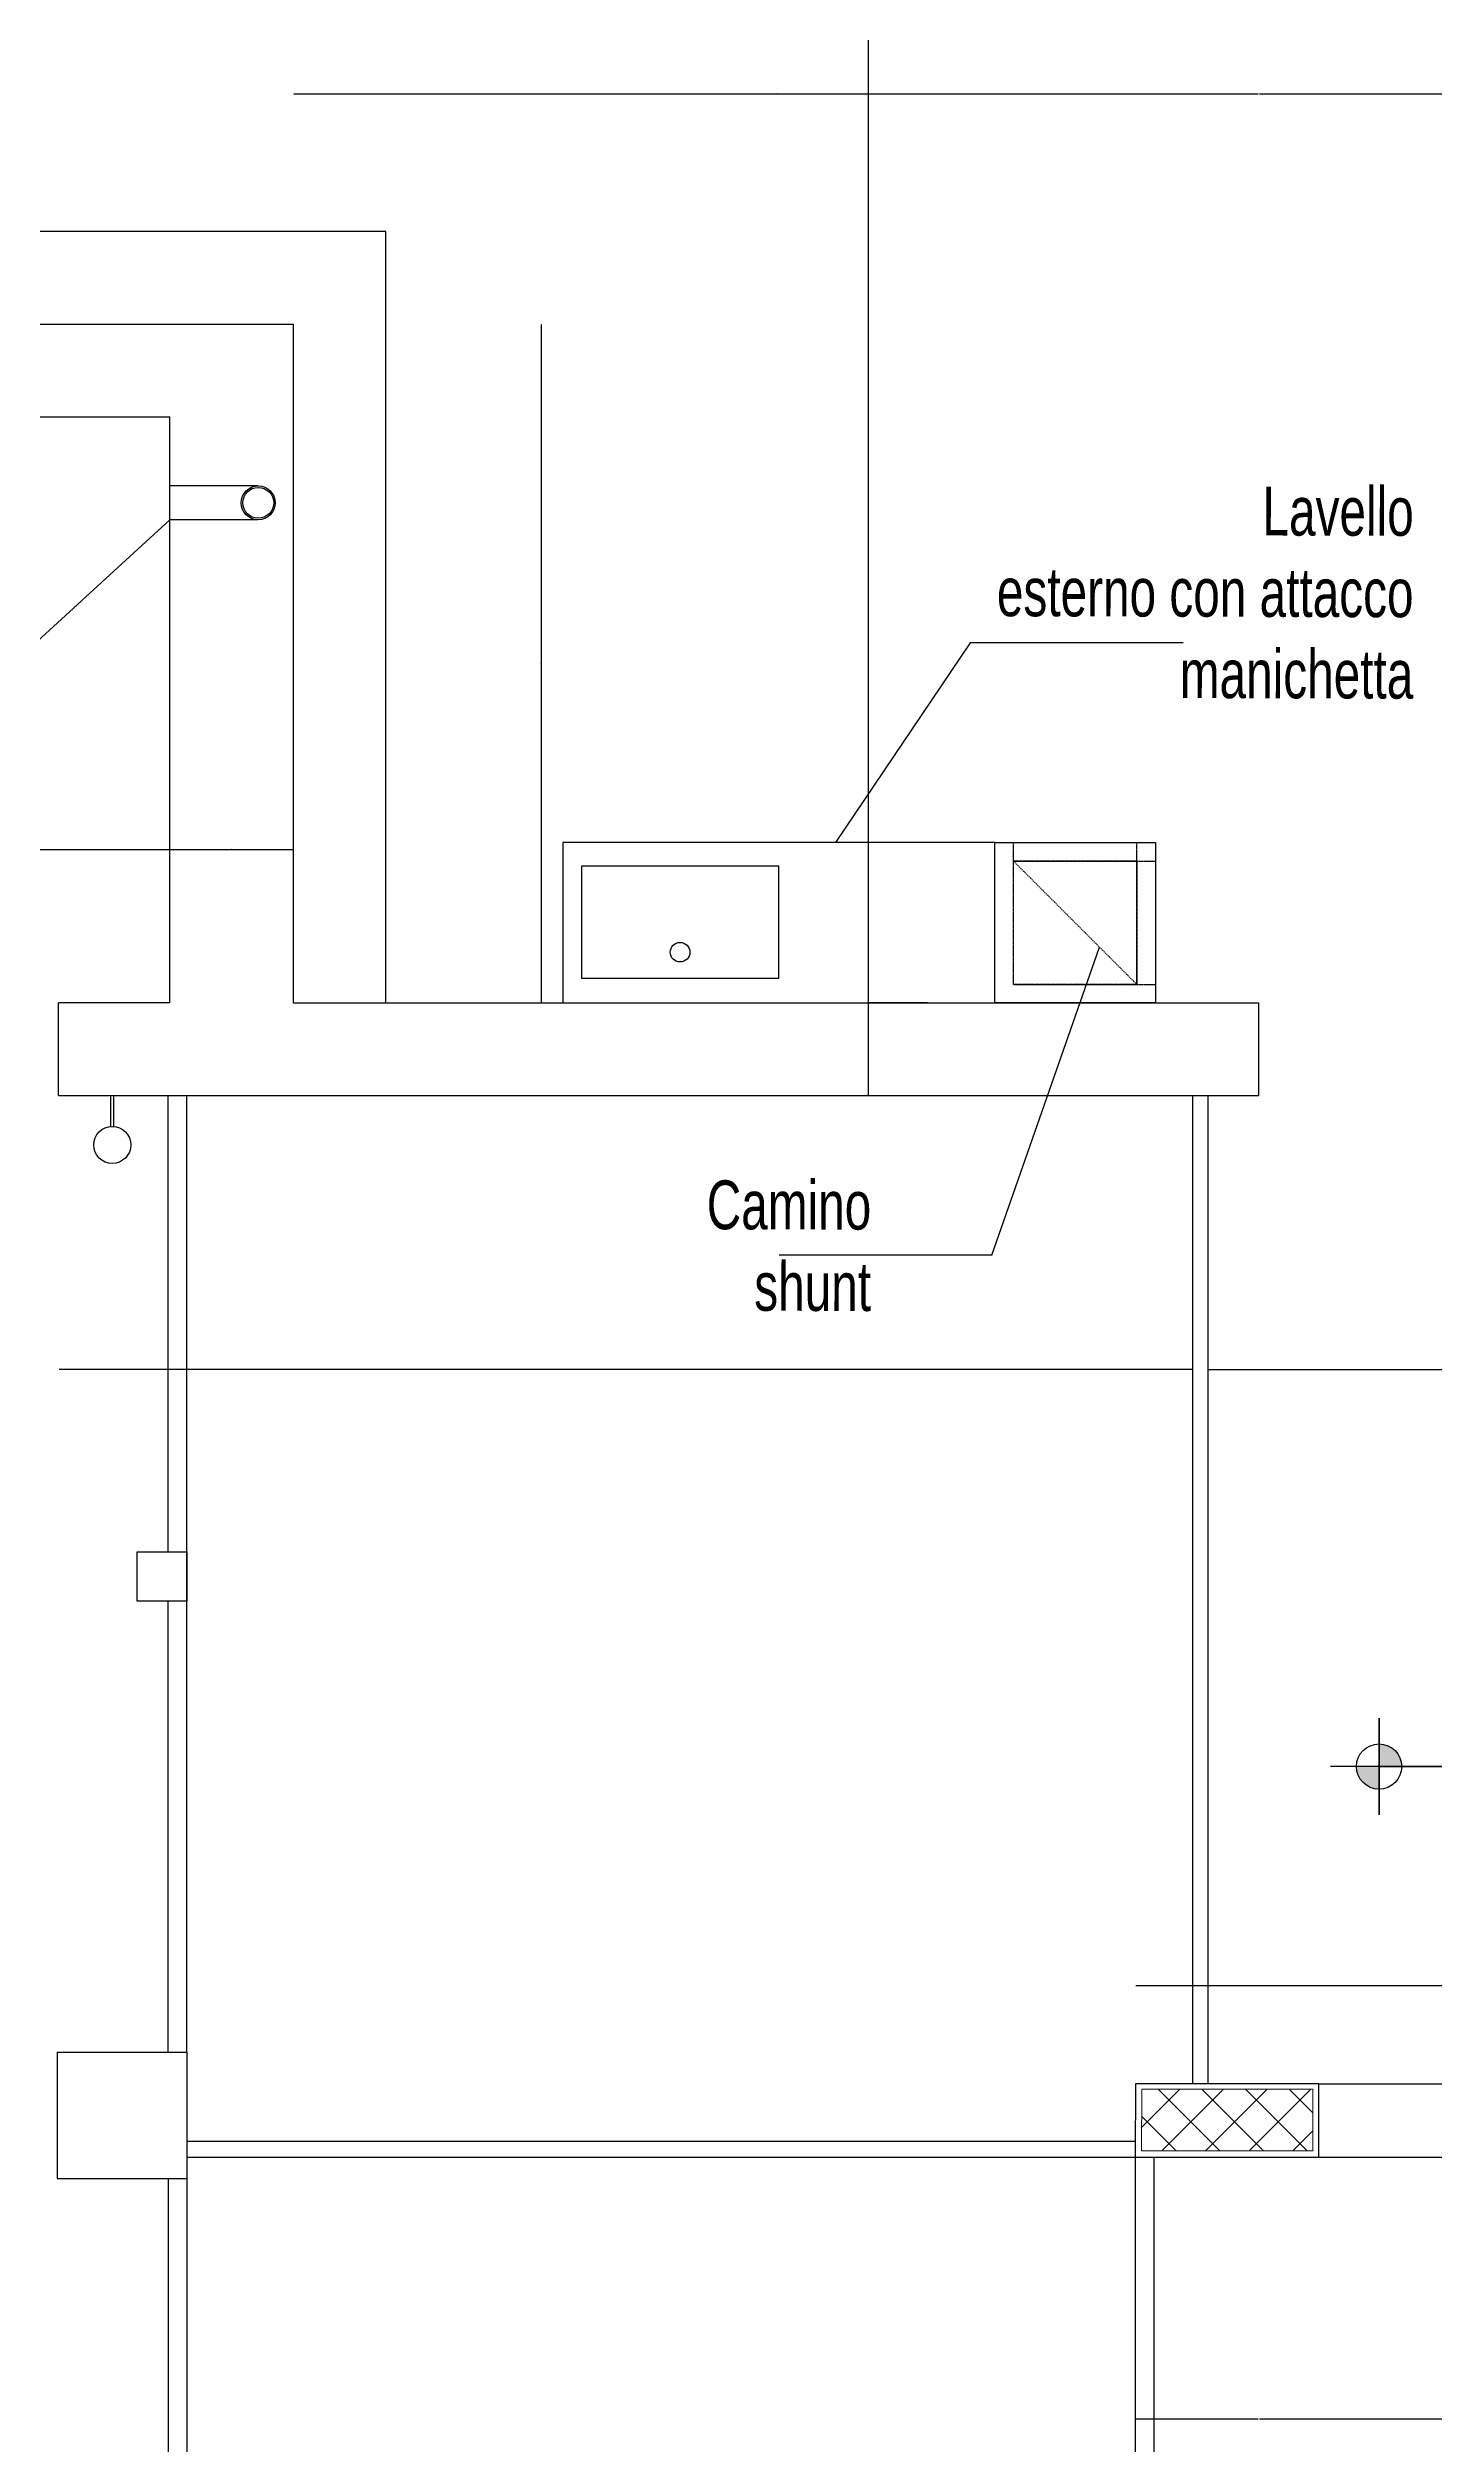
# Model space of a CAD drawing. Header units: millimetres. Extents: x -3782782348 to 131293, y -36553 to 57271.
# Drawn here: x 127145 to 127594, y -29820 to -29044 of the extents above; entities that cross this region are included whole.
import ezdxf

# ---------------------------------------------------------------- set-up
doc = ezdxf.new("R2010")
doc.units = ezdxf.units.MM
doc.header["$LTSCALE"] = 0.01
doc.linetypes.add('HIDDEN', pattern=[0.375, 0.25, -0.125])
doc.layers.get('Defpoints').update_dxf_attribs({"color": 253})
doc.layers.add('EPC RETINI PIANO TERRENO DEFINITIVO', color=4, linetype='Continuous', lineweight=0)
doc.layers.add('EPC TERRENO DEFINITIVO PILASTRI', color=2, linetype='Continuous', lineweight=0)
for name, color, linetype in [('X_Arredi', 6, 'Continuous'), ('X_cavedi', 1, 'Continuous'), ('X_Esterno', 8, 'Continuous'), ('X_MURI', 8, 'Continuous'), ('X_Proiezini', 1, 'Continuous'), ('X_quote 1', 253, 'Continuous'), ('X_Quote altimetriche', 5, 'Continuous'), ('X_TESTI', 253, 'Continuous')]:
    doc.layers.add(name, color=color, linetype=linetype)
doc.styles.add('QUOTE', font='simplex.shx', dxfattribs={"width": 0.7})
doc.styles.get("Standard").update_dxf_attribs({"font": 'arial.ttf'})
doc.dimstyles.get("Standard").update_dxf_attribs({"dimscale": 0, "dimtxt": 0.18, "dimasz": 0.18, "dimexe": 0.18, "dimexo": 0.0625, "dimgap": 0.09, "dimtad": 1, "dimdec": 0, "dimzin": 0, "dimdsep": 46, "dimtxsty": 'Standard', "dimcen": 0.09, "dimclrd": 256, "dimclre": 256, "dimclrt": 5, "dimadec": 0, "dimazin": 0, "dimtfac": 1, "dimtdec": 0, "dimtix": 1, "dimtofl": 0, "dimtmove": 2, "dimatfit": 3, "dimfxl": 1, "dimtolj": 1, "dimtzin": 0, "dimarcsym": 0})

# ---------------------------------------------------------------- blocks, each defined once
blk = doc.blocks.new('*D246')
at = {"layer": 'Defpoints', "color": 0, "transparency": 16777216}
for p in [(127537.34, -29058.46, 0), (127224.44, -29133.08, 0), (127537.34, -29353.08, 0)]:
    blk.add_point(p, dxfattribs=at)
at = {"layer": 'X_quote 1', "lineweight": -2, "transparency": 16777216}
blk.add_line((127224.62, -29058.46, 0), (127537.16, -29058.46, 0), dxfattribs=at)
at = {"layer": 'X_quote 1', "transparency": 16777216}
for points in [[(127224.62, -29058.43, 0), (127224.62, -29058.49, 0), (127224.44, -29058.46, 0)], [(127537.16, -29058.43, 0), (127537.16, -29058.49, 0), (127537.34, -29058.46, 0)]]:
    blk.add_solid(points, dxfattribs=at)
at = {"layer": 'X_quote 1', "color": 5, "transparency": 16777216, "insert": (127380.89, -29058.27, 0), "char_height": 0.18, "attachment_point": 5}
blk.add_mtext('\\A1;313', dxfattribs=at)
blk = doc.blocks.new('*D107')
at = {"layer": 'Defpoints', "color": 0, "transparency": 16777216}
for p in [(127742.27, -29058.46, 0), (127537.34, -29356.08, 0), (127742.27, -29353.08, 0)]:
    blk.add_point(p, dxfattribs=at)
at = {"layer": 'X_quote 1', "lineweight": -2, "transparency": 16777216}
blk.add_line((127537.52, -29058.46, 0), (127742.09, -29058.46, 0), dxfattribs=at)
at = {"layer": 'X_quote 1', "transparency": 16777216}
for points in [[(127537.52, -29058.43, 0), (127537.52, -29058.49, 0), (127537.34, -29058.46, 0)], [(127742.09, -29058.43, 0), (127742.09, -29058.49, 0), (127742.27, -29058.46, 0)]]:
    blk.add_solid(points, dxfattribs=at)
at = {"layer": 'X_quote 1', "color": 5, "transparency": 16777216, "insert": (127639.8, -29058.27, 0), "char_height": 0.18, "attachment_point": 5}
blk.add_mtext('\\A1;205', dxfattribs=at)
blk = doc.blocks.new('*D261')
at = {"layer": 'Defpoints', "color": 0, "transparency": 16777216}
for p in [(127520.96, -29383.08, 0), (127742.27, -29383.07, 0), (127742.27, -29471.86, 0)]:
    blk.add_point(p, dxfattribs=at)
at = {"layer": 'X_quote 1', "lineweight": -2, "transparency": 16777216}
blk.add_line((127521.14, -29471.86, 0), (127742.09, -29471.86, 0), dxfattribs=at)
at = {"layer": 'X_quote 1', "transparency": 16777216}
for points in [[(127521.14, -29471.83, 0), (127521.14, -29471.89, 0), (127520.96, -29471.86, 0)], [(127742.09, -29471.83, 0), (127742.09, -29471.89, 0), (127742.27, -29471.86, 0)]]:
    blk.add_solid(points, dxfattribs=at)
at = {"layer": 'X_quote 1', "color": 5, "transparency": 16777216, "insert": (127631.61, -29471.68, 0), "char_height": 0.18, "attachment_point": 5}
blk.add_mtext('\\A1;221', dxfattribs=at)
blk = doc.blocks.new('*D265')
at = {"layer": 'Defpoints', "color": 0, "transparency": 16777216}
for p in [(127497.33, -29727.06, 0), (127537.34, -29734.05, 0), (127537.34, -29811.93, 0)]:
    blk.add_point(p, dxfattribs=at)
at = {"layer": 'X_quote 1', "lineweight": -2, "transparency": 16777216}
blk.add_line((127497.51, -29811.93, 0), (127537.16, -29811.93, 0), dxfattribs=at)
at = {"layer": 'X_quote 1', "transparency": 16777216}
for points in [[(127497.51, -29811.9, 0), (127497.51, -29811.96, 0), (127497.33, -29811.93, 0)], [(127537.16, -29811.9, 0), (127537.16, -29811.96, 0), (127537.34, -29811.93, 0)]]:
    blk.add_solid(points, dxfattribs=at)
at = {"layer": 'X_quote 1', "color": 5, "transparency": 16777216, "insert": (127517.34, -29811.75, 0), "char_height": 0.18, "attachment_point": 5}
blk.add_mtext('\\A1;40', dxfattribs=at)
blk = doc.blocks.new('*D127')
at = {"layer": 'Defpoints', "color": 0, "transparency": 16777216}
for p in [(127537.34, -29734.05, 0), (127742.27, -29735.06, 0), (127742.27, -29811.93, 0)]:
    blk.add_point(p, dxfattribs=at)
at = {"layer": 'X_quote 1', "lineweight": -2, "transparency": 16777216}
blk.add_line((127537.52, -29811.93, 0), (127742.09, -29811.93, 0), dxfattribs=at)
at = {"layer": 'X_quote 1', "transparency": 16777216}
for points in [[(127537.52, -29811.9, 0), (127537.52, -29811.96, 0), (127537.34, -29811.93, 0)], [(127742.09, -29811.9, 0), (127742.09, -29811.96, 0), (127742.27, -29811.93, 0)]]:
    blk.add_solid(points, dxfattribs=at)
at = {"layer": 'X_quote 1', "color": 5, "transparency": 16777216, "insert": (127639.8, -29811.75, 0), "char_height": 0.18, "attachment_point": 5}
blk.add_mtext('\\A1;205', dxfattribs=at)
blk = doc.blocks.new('*D270')
at = {"layer": 'Defpoints', "color": 0, "transparency": 16777216}
for p in [(126725.97, -29163.08, 0), (127184.44, -29163.08, 0), (127184.44, -29303.3, 0)]:
    blk.add_point(p, dxfattribs=at)
at = {"layer": 'X_quote 1', "lineweight": -2, "transparency": 16777216}
blk.add_line((126726.15, -29303.3, 0), (127184.26, -29303.3, 0), dxfattribs=at)
at = {"layer": 'X_quote 1', "transparency": 16777216}
for points in [[(126726.15, -29303.27, 0), (126726.15, -29303.33, 0), (126725.97, -29303.3, 0)], [(127184.26, -29303.27, 0), (127184.26, -29303.33, 0), (127184.44, -29303.3, 0)]]:
    blk.add_solid(points, dxfattribs=at)
at = {"layer": 'X_quote 1', "color": 5, "transparency": 16777216, "insert": (126955.21, -29303.12, 0), "char_height": 0.18, "attachment_point": 5}
blk.add_mtext('\\A1;458', dxfattribs=at)
blk = doc.blocks.new('*D139')
at = {"layer": 'Defpoints', "color": 0, "transparency": 16777216}
for p in [(127184.44, -29163.08, 0), (127224.44, -29303.3, 0), (127224.44, -29303.3, 0)]:
    blk.add_point(p, dxfattribs=at)
at = {"layer": 'X_quote 1', "lineweight": -2, "transparency": 16777216}
blk.add_line((127184.62, -29303.3, 0), (127224.26, -29303.3, 0), dxfattribs=at)
at = {"layer": 'X_quote 1', "transparency": 16777216}
for points in [[(127184.62, -29303.27, 0), (127184.62, -29303.33, 0), (127184.44, -29303.3, 0)], [(127224.26, -29303.27, 0), (127224.26, -29303.33, 0), (127224.44, -29303.3, 0)]]:
    blk.add_solid(points, dxfattribs=at)
at = {"layer": 'X_quote 1', "color": 5, "transparency": 16777216, "insert": (127204.44, -29303.12, 0), "char_height": 0.18, "attachment_point": 5}
blk.add_mtext('\\A1;40', dxfattribs=at)
blk = doc.blocks.new('*D271')
at = {"layer": 'Defpoints', "color": 0, "transparency": 16777216}
for p in [(127148.43, -29383.08, 0), (127515.96, -29383.08, 0), (127148.43, -29471.86, 0)]:
    blk.add_point(p, dxfattribs=at)
at = {"layer": 'X_quote 1', "lineweight": -2, "transparency": 16777216}
blk.add_line((127515.78, -29471.86, 0), (127148.61, -29471.86, 0), dxfattribs=at)
at = {"layer": 'X_quote 1', "transparency": 16777216}
for points in [[(127148.61, -29471.83, 0), (127148.61, -29471.89, 0), (127148.43, -29471.86, 0)], [(127515.78, -29471.83, 0), (127515.78, -29471.89, 0), (127515.96, -29471.86, 0)]]:
    blk.add_solid(points, dxfattribs=at)
at = {"layer": 'X_quote 1', "color": 5, "transparency": 16777216, "insert": (127332.2, -29471.67, 0), "char_height": 0.18, "attachment_point": 5}
blk.add_mtext('\\A1;368', dxfattribs=at)
blk = doc.blocks.new('*D272')
at = {"layer": 'Defpoints', "color": 0, "transparency": 16777216}
for p in [(127224.44, -29133.08, 0), (127224.44, -29353.08, 0), (127304.85, -29353.08, 0)]:
    blk.add_point(p, dxfattribs=at)
at = {"layer": 'X_quote 1', "lineweight": -2, "transparency": 16777216}
blk.add_line((127304.85, -29133.26, 0), (127304.85, -29352.9, 0), dxfattribs=at)
at = {"layer": 'X_quote 1', "transparency": 16777216}
for points in [[(127304.82, -29133.26, 0), (127304.88, -29133.26, 0), (127304.85, -29133.08, 0)], [(127304.82, -29352.9, 0), (127304.88, -29352.9, 0), (127304.85, -29353.08, 0)]]:
    blk.add_solid(points, dxfattribs=at)
at = {"layer": 'X_quote 1', "color": 5, "transparency": 16777216, "insert": (127304.67, -29243.08, 0), "char_height": 0.18, "attachment_point": 5, "rotation": 90}
blk.add_mtext('\\A1;220', dxfattribs=at)
blk = doc.blocks.new('*D166')
at = {"layer": 'Defpoints', "color": 0, "transparency": 16777216}
for p in [(127921.74, -29671.49, 0), (127921.74, -29693.43), (127497.33, -29703.49)]:
    blk.add_point(p, dxfattribs=at)
at = {"layer": 'X_quote 1', "lineweight": -2, "transparency": 16777216}
blk.add_line((127497.51, -29671.49, 0), (127921.56, -29671.49, 0), dxfattribs=at)
at = {"layer": 'X_quote 1', "transparency": 16777216}
for points in [[(127497.51, -29671.46, 0), (127497.51, -29671.52, 0), (127497.33, -29671.49, 0)], [(127921.56, -29671.46, 0), (127921.56, -29671.52, 0), (127921.74, -29671.49, 0)]]:
    blk.add_solid(points, dxfattribs=at)
at = {"layer": 'X_quote 1', "color": 5, "transparency": 16777216, "insert": (127709.54, -29671.31, 0), "char_height": 0.18, "attachment_point": 5}
blk.add_mtext('\\A1;424', dxfattribs=at)
blk = doc.blocks.new('quota altim')
at = {"layer": 'X_Quote altimetriche', "ltscale": 4}
h = blk.add_hatch(color=256, dxfattribs=at)
h.paths.add_polyline_path([(0, 18.7), (0, 0), (18.7, 0, 0.414214)])
h.paths.add_polyline_path([(0, 0), (-18.7, 0, 0.414214), (0, -18.7)])
blk.add_lwpolyline([(0, 0), (0, 40), (0, 40), (0, -40), (0, -40), (0, 0), (40, 0), (149.3, 0), (0, 0), (-40, 0), (-40, 0)], dxfattribs=at)
blk.add_circle((0, 0), 18.7, dxfattribs=at)
blk = doc.blocks.new('*D398')
at = {"layer": 'Defpoints', "color": 0, "transparency": 16777216}
for p in [(127471.74, -28908.02, 0), (127410.76, -29353.08), (127430.08, -29353.08, 0)]:
    blk.add_point(p, dxfattribs=at)
at = {"layer": 'X_quote 1', "lineweight": -2, "transparency": 16777216}
for p, q in [((127471.68, -28908.02), (127410.58, -28908.02)), ((127410.76, -28908.2), (127410.76, -29352.9)), ((127430.01, -29353.08), (127410.58, -29353.08))]:
    blk.add_line(p, q, dxfattribs=at)
at = {"layer": 'X_quote 1', "transparency": 16777216}
for points in [[(127410.73, -28908.2), (127410.79, -28908.2), (127410.76, -28908.02)], [(127410.73, -29352.9), (127410.79, -29352.9), (127410.76, -29353.08)]]:
    blk.add_solid(points, dxfattribs=at)
at = {"layer": 'X_quote 1', "color": 5, "transparency": 16777216, "insert": (127410.58, -29130.55), "char_height": 0.18, "attachment_point": 5, "rotation": 90}
blk.add_mtext('\\A1;445', dxfattribs=at)
blk = doc.blocks.new('*D399')
at = {"layer": 'Defpoints', "color": 0, "transparency": 16777216}
for p in [(127430.08, -29353.08, 0), (127410.76, -29383.08, 0), (127410.76, -29383.08)]:
    blk.add_point(p, dxfattribs=at)
at = {"layer": 'X_quote 1', "lineweight": -2, "transparency": 16777216}
for p, q in [((127430.01, -29353.08), (127410.58, -29353.08)), ((127410.76, -29353.26), (127410.76, -29382.9)), ((127410.7, -29383.08), (127410.58, -29383.08))]:
    blk.add_line(p, q, dxfattribs=at)
at = {"layer": 'X_quote 1', "transparency": 16777216}
for points in [[(127410.73, -29353.26), (127410.79, -29353.26), (127410.76, -29353.08)], [(127410.73, -29382.9), (127410.79, -29382.9), (127410.76, -29383.08)]]:
    blk.add_solid(points, dxfattribs=at)
at = {"layer": 'X_quote 1', "color": 5, "transparency": 16777216, "insert": (127410.58, -29368.08), "char_height": 0.18, "attachment_point": 5, "rotation": 90}
blk.add_mtext('\\A1;30', dxfattribs=at)

msp = doc.modelspace()

# ---------------------------------------------------------------- hatches: boundary and pattern name
at = {"layer": 'EPC RETINI PIANO TERRENO DEFINITIVO'}
h = msp.add_hatch(dxfattribs=at)
h.set_pattern_fill('_USER', color=256, scale=10, angle=45, style=0, double=1, pattern_type=0)
h.set_pattern_definition([(45, (126193.022, -24575), (-7.071068, 7.071068), []), (135, (126193.022, -24575), (-7.071068, -7.071068), [])])
h.paths.add_polyline_path([(127554.85, -29705.06), (127554.85, -29725.06), (127499.34, -29725.06), (127499.39, -29705.06)])

# ---------------------------------------------------------------- linework, layer by layer
at = {"layer": 'EPC TERRENO DEFINITIVO PILASTRI', "elevation": 0}
for points in [[(127554.85, -29725.06), (127499.34, -29725.06), (127499.39, -29705.06), (127554.85, -29705.06)], [(127554.85, -29705.06), (127554.85, -29725.06), (127499.34, -29725.06), (127499.39, -29705.06), (127554.85, -29705.06)], [(127554.85, -29725.06), (127499.35, -29725.06), (127499.39, -29705.06), (127554.85, -29705.06)]]:
    msp.add_lwpolyline(points, dxfattribs=at)
at = {"layer": 'X_Arredi'}
msp.add_line((127311.82, -29353.08, 0), (127451.82, -29353.06, 0), dxfattribs=at)
at = {"layer": 'X_Arredi', "elevation": 0}
for points in [[(127451.82, -29301.08), (127311.82, -29301.08), (127311.82, -29353.08), (127451.82, -29353.08)], [(127451.82, -29301.08), (127503.82, -29301.08), (127503.82, -29353.08), (127451.82, -29353.08)], [(127381.82, -29308.7), (127317.82, -29308.7), (127317.82, -29345.08), (127381.82, -29345.08)]]:
    msp.add_lwpolyline(points, close=True, dxfattribs=at)
at = {"layer": 'X_Arredi'}
msp.add_circle((127349.82, -29336.62, 0), 3.17, dxfattribs=at)
at = {"layer": 'X_cavedi', "ltscale": 30}
for p, q in [((127213.12, -29185.51, 0), (127184.44, -29185.51, 0)), ((127213.12, -29196.51, 0), (127184.44, -29196.51, 0))]:
    msp.add_line(p, q, dxfattribs=at)
at = {"layer": 'X_cavedi', "linetype": 'HIDDEN', "ltscale": 30}
for p, q in [((127457.82, -29307.08, 0), (127457.82, -29301.08, 0)), ((127497.82, -29307.08, 0), (127497.82, -29301.08, 0)), ((127457.82, -29347.08, 0), (127457.82, -29307.08, 0)), ((127497.82, -29347.08, 0), (127457.82, -29307.08, 0)), ((127497.82, -29307.08, 0), (127503.82, -29307.08, 0)), ((127497.82, -29347.08, 0), (127503.82, -29347.08, 0))]:
    msp.add_line(p, q, dxfattribs=at)
at = {"layer": 'X_cavedi', "linetype": 'HIDDEN', "ltscale": 30, "elevation": 0}
msp.add_lwpolyline([(127457.82, -29347.08), (127497.82, -29347.08), (127497.82, -29307.08), (127457.82, -29307.08)], dxfattribs=at)
msp.add_lwpolyline([(127457.82, -29307.08), (127497.82, -29307.08), (127497.82, -29347.08), (127457.82, -29347.08)], close=True, dxfattribs=at)
at = {"layer": 'X_cavedi', "ltscale": 30}
for radius in [5.5, 5]:
    msp.add_circle((127213.12, -29191.01, 0), radius, dxfattribs=at)
at = {"layer": 'X_Esterno'}
for p, q in [((127165.32, -29393.1, 0), (127165.32, -29383.08, 0)), ((127166.32, -29393.1, 0), (127166.32, -29383.08, 0)), ((127183.93, -29530.96, 0), (127183.93, -29383.08, 0)), ((127189.93, -29693.06, 0), (127189.93, -29383.08, 0)), ((127183.93, -29693.06, 0), (127183.93, -29546.96, 0)), ((127147.92, -29693.06, 0), (127189.93, -29693.04, 0)), ((127147.92, -29693.06, 0), (127147.92, -29734.05, 0)), ((127189.93, -29693.06, 0), (127189.95, -29734.05, 0)), ((127497.33, -29722.06, 0), (127189.93, -29722.06, 0)), ((127189.95, -29727.06, 0), (127497.33, -29727.06, 0)), ((127497.33, -29727.06, 0), (127497.33, -30249.71, 0)), ((127503.33, -29727.06, 0), (127503.33, -29982.68, 0)), ((127147.92, -29734.05, 0), (127189.95, -29734.05, 0)), ((127183.93, -29734.05, 0), (127183.93, -29982.68, 0)), ((127189.93, -29734.05, 0), (127189.93, -30249.71, 0))]:
    msp.add_line(p, q, dxfattribs=at)
at = {"layer": 'X_Esterno', "elevation": 0}
for points in [[(127254.44, -29353.08), (127254.44, -29103.08), (126702.13, -29103.08), (126420.82, -29479.91)], [(127254.44, -29353.08), (127254.44, -29349.07)]]:
    msp.add_lwpolyline(points, dxfattribs=at)
msp.add_lwpolyline([(127189.93, -29546.96), (127173.93, -29546.96), (127173.93, -29530.96), (127189.93, -29530.96)], close=True, dxfattribs=at)
at = {"layer": 'X_Esterno'}
msp.add_circle((127165.82, -29399.08, 0), 6, dxfattribs=at)
at = {"layer": 'X_MURI', "ltscale": 2, "elevation": 0}
msp.add_lwpolyline([(127497.33, -29727.06), (127556.85, -29727.06), (127556.85, -29703.28), (127497.38, -29703.28)], close=True, dxfattribs=at)
at = {"layer": 'X_Proiezini', "ltscale": 0.5}
for p, q in [((126704.39, -29133.08, 0), (127224.44, -29133.08, 0)), ((127224.44, -29133.08, 0), (127224.44, -29353.08, 0)), ((127184.44, -29353.08, 0), (127184.44, -29163.08, 0)), ((127184.44, -29353.08, 0), (127184.44, -29163.08, 0)), ((127148.43, -29383.08, 0), (127148.43, -29353.08, 0)), ((127184.44, -29353.08, 0), (127148.43, -29353.08, 0)), ((127224.44, -29353.08, 0), (127537.34, -29353.08, 0)), ((127537.34, -29383.08, 0), (127537.34, -29353.08, 0)), ((127148.43, -29383.08, 0), (127224.44, -29383.08, 0)), ((127224.44, -29383.08, 0), (127254.44, -29383.08, 0)), ((127224.44, -29383.08, 0), (127537.34, -29383.08, 0)), ((127515.96, -29703.28, 0), (127515.96, -29383.08, 0)), ((127520.96, -29703.28, 0), (127520.96, -29383.08, 0)), ((127556.85, -29703.28, 0), (127909.25, -29703.28, 0)), ((127556.85, -29727.06, 0), (127909.25, -29727.06, 0))]:
    msp.add_line(p, q, dxfattribs=at)
at = {"layer": 'X_Proiezini', "ltscale": 0.5, "elevation": 0}
msp.add_lwpolyline([(126539.38, -28761.74), (126165.65, -28482.73), (125653.58, -29168.68), (126339.53, -29680.74), (126725.97, -29163.08), (127184.44, -29163.08)], dxfattribs=at)
at = {"layer": 'X_TESTI'}
for p, q in [((127109.86, -29264.8), (127184.44, -29196.51, 0)), ((127443.83, -29236.39), (127400.22, -29301.08, 0)), ((127512.8, -29236.39), (127443.83, -29236.39)), ((127450.84, -29434.84), (127485.69, -29334.96, 0)), ((127450.84, -29434.84), (127381.87, -29434.84))]:
    msp.add_line(p, q, dxfattribs=at)

# ---------------------------------------------------------------- block references
at = {"layer": 'X_Quote altimetriche', "xscale": 0.3919999999943684, "yscale": 0.3919999999943684, "zscale": 0.3919999999943684}
msp.add_blockref('quota altim', (127576.31, -29600.5), dxfattribs=at)

# ---------------------------------------------------------------- texts
at = {"layer": 'X_TESTI', "char_height": 1.4515, "width": 214.705, "attachment_point": 9, "rotation": 359.85091, "style": 'QUOTE'}
for s, insert in [('{\\fArial|b0|i0|c0|p34;\\H10.9x;Lavello\\Pesterno con attacco\\Pmanichetta }', (127587.4, -29254.67, 0)), ('{\\fArial|b0|i0|c0|p34;\\H10.9x;Camino\\Pshunt}', (127411.67, -29453.12, 0))]:
    msp.add_mtext(s, dxfattribs=dict(at, insert=insert))

# ---------------------------------------------------------------- dimensions: what is measured, and where the dimension line sits
at = {"layer": 'X_quote 1'}
for base, p1, p2, override, picture, middle in [((127410.76, -29353.08), (127471.74, -28908.02, 0), (127430.08, -29353.08, 0), {"dimscale": 1}, '*D398', (127410.58, -29130.55)), ((127304.85, -29353.08, 0), (127224.44, -29133.08, 0), (127224.44, -29353.08, 0), {"dimscale": 1, "dimse1": 1, "dimse2": 1}, '*D272', (127304.67, -29243.08, 0)), ((127410.76, -29383.08), (127430.08, -29353.08, 0), (127410.76, -29383.08, 0), {"dimscale": 1}, '*D399', (127410.58, -29368.08))]:
    dim = msp.add_linear_dim(base=base, p1=p1, p2=p2, angle=90, dimstyle='Standard', override=override, dxfattribs=at)
    dim.commit()
    dim.dimension.update_dxf_attribs({"geometry": picture, "text_midpoint": middle})
for base, p1, p2, picture, middle in [((127537.34, -29058.46, 0), (127224.44, -29133.08, 0), (127537.34, -29353.08, 0), '*D246', (127380.89, -29058.27, 0)), ((127742.27, -29058.46, 0), (127537.34, -29356.08, 0), (127742.27, -29353.08, 0), '*D107', (127639.8, -29058.27, 0)), ((127184.44, -29303.3, 0), (126725.97, -29163.08, 0), (127184.44, -29163.08, 0), '*D270', (126955.21, -29303.12, 0)), ((127224.44, -29303.3, 0), (127184.44, -29163.08, 0), (127224.44, -29303.3, 0), '*D139', (127204.44, -29303.12, 0)), ((127148.43, -29471.86, 0), (127515.96, -29383.08, 0), (127148.43, -29383.08, 0), '*D271', (127332.2, -29471.67, 0)), ((127742.27, -29471.86, 0), (127520.96, -29383.08, 0), (127742.27, -29383.07, 0), '*D261', (127631.61, -29471.68, 0)), ((127921.74, -29671.49, 0), (127497.33, -29703.49), (127921.74, -29693.43), '*D166', (127709.54, -29671.31, 0)), ((127537.34, -29811.93, 0), (127497.33, -29727.06, 0), (127537.34, -29734.05, 0), '*D265', (127517.34, -29811.75, 0)), ((127742.27, -29811.93, 0), (127537.34, -29734.05, 0), (127742.27, -29735.06, 0), '*D127', (127639.8, -29811.75, 0))]:
    dim = msp.add_linear_dim(base=base, p1=p1, p2=p2, dimstyle='Standard', override={"dimscale": 1, "dimse1": 1, "dimse2": 1}, dxfattribs=at)
    dim.commit()
    dim.dimension.update_dxf_attribs({"geometry": picture, "text_midpoint": middle})

doc.saveas('drawing.dxf')
